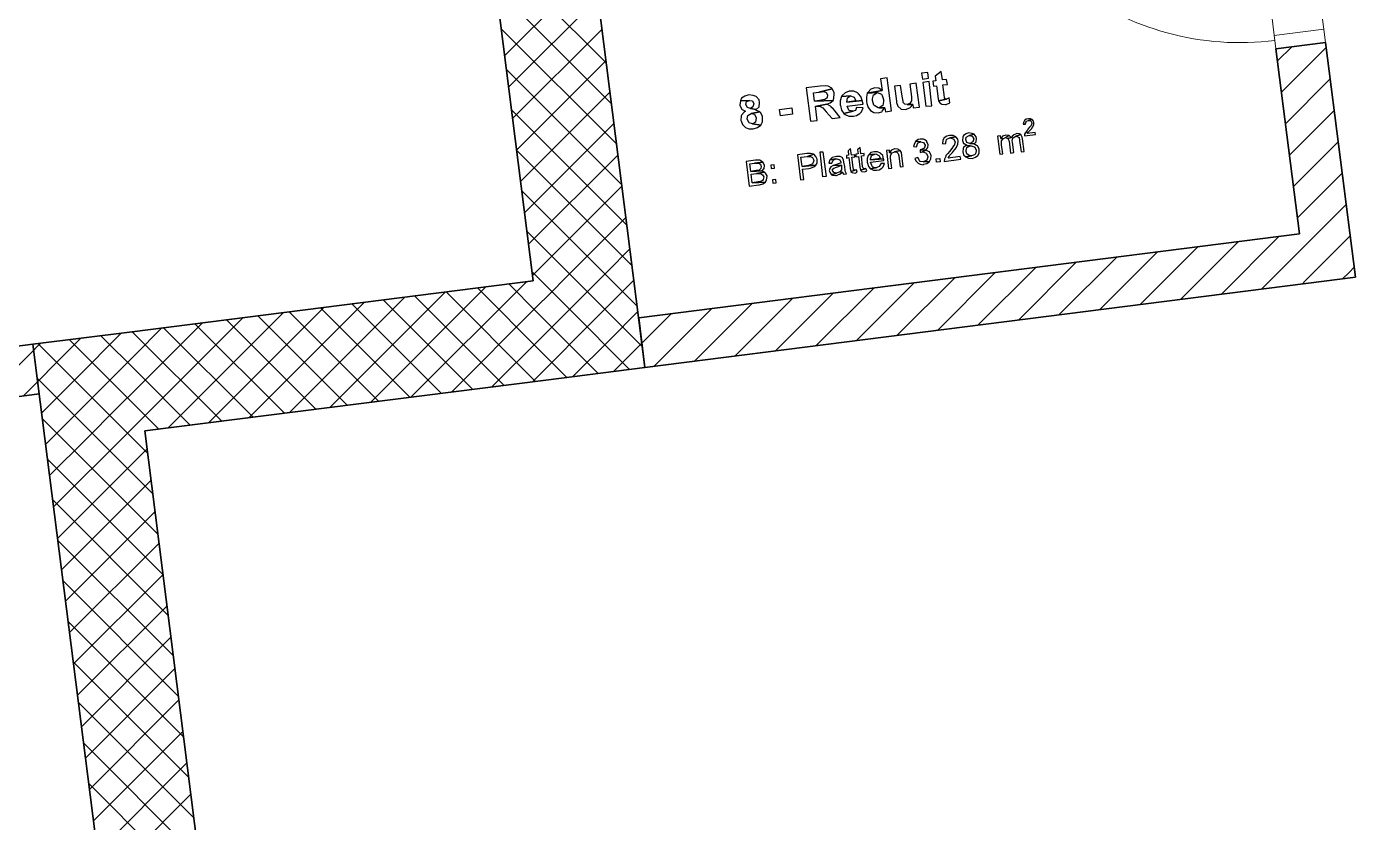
# Model space of a CAD drawing. Header units: metres. Extents: x 2713679.5 to 2713747.3, y 1226017.1 to 1226104.2.
# Drawn here: x 2713735.583 to 2713739.569, y 1226036.634 to 1226039.021 of the extents above; entities that cross this region are included whole.
import ezdxf

# ---------------------------------------------------------------- set-up
doc = ezdxf.new("R2010")
doc.units = ezdxf.units.M
doc.header["$MEASUREMENT"] = 0
doc.linetypes.add('Strichpunkt 3_1_1mm Achsen', pattern=[0.25, 0.15, -0.05, 0, -0.05])
doc.layers.add('texte', color=7, linetype='Continuous', true_color=0x000000)
doc.layers.add('waende_stuetzen', color=250, linetype='Continuous')

msp = doc.modelspace()

# ---------------------------------------------------------------- linework, layer by layer
at = {"layer": 'texte'}
for points in [[(2713738.1645, 1226038.8668), (2713738.1445, 1226038.8643), (2713738.1495, 1226038.8293), (2713738.1044, 1226038.8205), (2713738.1345, 1226038.823), (2713738.1345, 1226038.823), (2713738.147, 1226038.818), (2713738.1495, 1226038.8143), (2713738.1533, 1226038.8017), (2713738.1533, 1226038.7955), (2713738.1508, 1226038.7842), (2713738.1508, 1226038.7842), (2713738.1407, 1226038.7767), (2713738.157, 1226038.7767), (2713738.1595, 1226038.7654), (2713738.177, 1226038.7679)], [(2713738.286, 1226038.8831), (2713738.2672, 1226038.8806), (2713738.2697, 1226038.8631), (2713738.2885, 1226038.8656)], [(2713738.2897, 1226038.8556), (2713738.2709, 1226038.8531), (2713738.2797, 1226038.7817), (2713738.2985, 1226038.783)], [(2713738.326, 1226038.8856), (2713738.3085, 1226038.8719), (2713738.3097, 1226038.8581), (2713738.301, 1226038.8568), (2713738.3035, 1226038.8418), (2713738.3122, 1226038.8431), (2713738.316, 1226038.8118), (2713738.316, 1226038.8105), (2713738.3185, 1226038.798), (2713738.3423, 1226038.803), (2713738.3385, 1226038.8043), (2713738.336, 1226038.8068), (2713738.3348, 1226038.8168), (2713738.331, 1226038.8456), (2713738.3448, 1226038.8468), (2713738.3423, 1226038.8618), (2713738.3298, 1226038.8606)], [(2713737.7489, 1226038.8155), (2713737.7376, 1226038.8118), (2713737.7276, 1226038.8055), (2713737.7239, 1226038.798), (2713737.7514, 1226038.7992), (2713737.7602, 1226038.798), (2713737.7639, 1226038.7892), (2713737.7614, 1226038.7805), (2713737.7539, 1226038.7755), (2713737.7714, 1226038.7717), (2713737.7802, 1226038.7805), (2713737.7802, 1226038.7805), (2713737.7814, 1226038.793), (2713737.7802, 1226038.8005), (2713737.7714, 1226038.8105), (2713737.7627, 1226038.8143)], [(2713737.963, 1226038.8418), (2713737.9217, 1226038.8368), (2713737.9342, 1226038.7367), (2713737.9542, 1226038.7392), (2713737.9492, 1226038.7817), (2713737.953, 1226038.7817), (2713737.983, 1226038.788), (2713737.993, 1226038.7917), (2713738.0018, 1226038.7992), (2713737.9467, 1226038.7967), (2713737.9429, 1226038.8218), (2713737.9592, 1226038.8243), (2713737.9993, 1226038.8343), (2713737.998, 1226038.8356), (2713737.9868, 1226038.8418), (2713737.978, 1226038.8431)], [(2713737.9993, 1226038.8343), (2713737.9592, 1226038.8243), (2713737.9617, 1226038.8243), (2713737.9742, 1226038.8255), (2713737.9817, 1226038.823), (2713737.9855, 1226038.8155), (2713737.9843, 1226038.8068), (2713737.9792, 1226038.803), (2713737.9767, 1226038.8017), (2713737.9617, 1226038.7992), (2713737.9467, 1226038.7967), (2713738.0018, 1226038.7992), (2713738.0043, 1226038.8055), (2713738.0055, 1226038.8193), (2713738.0055, 1226038.823)], [(2713738.0519, 1226038.8268), (2713738.0506, 1226038.8268), (2713738.0381, 1226038.8218), (2713738.0293, 1226038.8143), (2713738.0268, 1226038.8105), (2713738.0544, 1226038.813), (2713738.0656, 1226038.8093), (2713738.0656, 1226038.8093), (2713738.0706, 1226038.798), (2713738.0431, 1226038.7942), (2713738.0894, 1226038.7992), (2713738.0857, 1226038.8105), (2713738.0781, 1226038.8193), (2713738.0756, 1226038.8218), (2713738.0644, 1226038.8268)], [(2713738.1044, 1226038.8205), (2713738.1019, 1226038.8093), (2713738.1019, 1226038.7955), (2713738.1032, 1226038.7905), (2713738.1069, 1226038.778), (2713738.1144, 1226038.7692), (2713738.1245, 1226038.7629), (2713738.137, 1226038.7617), (2713738.1482, 1226038.7654), (2713738.1495, 1226038.7667), (2713738.157, 1226038.7767), (2713738.1407, 1226038.7767), (2713738.137, 1226038.7767), (2713738.127, 1226038.783), (2713738.1245, 1226038.7855), (2713738.1207, 1226038.7992), (2713738.1207, 1226038.8043), (2713738.1232, 1226038.8155), (2713738.1245, 1226038.8155), (2713738.1345, 1226038.823)], [(2713738.127, 1226038.8368), (2713738.1157, 1226038.833), (2713738.1069, 1226038.8243), (2713738.1044, 1226038.8205), (2713738.1495, 1226038.8293), (2713738.1395, 1226038.8356)], [(2713738.2046, 1226038.8443), (2713738.1858, 1226038.8418), (2713738.1921, 1226038.7967), (2713738.1921, 1226038.793), (2713738.1958, 1226038.7817), (2713738.2058, 1226038.773), (2713738.2058, 1226038.773), (2713738.2196, 1226038.7717), (2713738.2196, 1226038.7717), (2713738.2321, 1226038.7767), (2713738.2334, 1226038.778), (2713738.2409, 1226038.7867), (2713738.2246, 1226038.7867), (2713738.2171, 1226038.788), (2713738.2121, 1226038.793), (2713738.2121, 1226038.7967), (2713738.2096, 1226038.8118)], [(2713738.2509, 1226038.8506), (2713738.2321, 1226038.8481), (2713738.2359, 1226038.818), (2713738.2371, 1226038.8093), (2713738.2371, 1226038.798), (2713738.2321, 1226038.7905), (2713738.2246, 1226038.7867), (2713738.2409, 1226038.7867), (2713738.2421, 1226038.7767), (2713738.2609, 1226038.7792)], [(2713737.7239, 1226038.798), (2713737.7226, 1226038.7855), (2713737.7276, 1226038.7742), (2713737.7276, 1226038.773), (2713737.7389, 1226038.7667), (2713737.7351, 1226038.7642), (2713737.7276, 1226038.7554), (2713737.7264, 1226038.7529), (2713737.7251, 1226038.7392), (2713737.7264, 1226038.7379), (2713737.7301, 1226038.7266), (2713737.7389, 1226038.7179), (2713737.7489, 1226038.7141), (2713737.7627, 1226038.7141), (2713737.7627, 1226038.7141), (2713737.7752, 1226038.7179), (2713737.7852, 1226038.7254), (2713737.7602, 1226038.7291), (2713737.7501, 1226038.7316), (2713737.7489, 1226038.7329), (2713737.7439, 1226038.7442), (2713737.7464, 1226038.7542), (2713737.7564, 1226038.7604), (2713737.7827, 1226038.7654), (2713737.7702, 1226038.7705), (2713737.7714, 1226038.7717), (2713737.7539, 1226038.7755), (2713737.7451, 1226038.778), (2713737.7401, 1226038.7867), (2713737.7426, 1226038.7955), (2713737.7514, 1226038.7992)], [(2713737.844, 1226038.7529), (2713737.8415, 1226038.7717), (2713737.8778, 1226038.7767), (2713737.8803, 1226038.7579), (2713737.844, 1226038.7529)], [(2713737.983, 1226038.788), (2713737.953, 1226038.7817), (2713737.963, 1226038.7817), (2713737.9692, 1226038.778), (2713737.9717, 1226038.7767), (2713737.9817, 1226038.7654), (2713737.9993, 1226038.7454), (2713738.0231, 1226038.7479), (2713738.008, 1226038.7667), (2713738.003, 1226038.773), (2713737.9955, 1226038.7805), (2713737.9943, 1226038.7817)], [(2713738.0268, 1226038.8105), (2713738.0231, 1226038.798), (2713738.0231, 1226038.7842), (2713738.0243, 1226038.7842), (2713738.0268, 1226038.7705), (2713738.0343, 1226038.7604), (2713738.0619, 1226038.7667), (2713738.0506, 1226038.7692), (2713738.0493, 1226038.7705), (2713738.0443, 1226038.7817), (2713738.0919, 1226038.788), (2713738.0894, 1226038.7992), (2713738.0431, 1226038.7942), (2713738.0431, 1226038.7942), (2713738.0456, 1226038.8068), (2713738.0544, 1226038.813)], [(2713738.0719, 1226038.778), (2713738.0694, 1226038.7692), (2713738.0619, 1226038.7667), (2713738.0343, 1226038.7604), (2713738.0381, 1226038.7567), (2713738.0493, 1226038.7517), (2713738.0631, 1226038.7517), (2713738.0719, 1226038.7542), (2713738.0819, 1226038.7604), (2713738.0869, 1226038.7654), (2713738.0919, 1226038.7767)], [(2713738.3498, 1226038.8068), (2713738.3423, 1226038.803), (2713738.3185, 1226038.798), (2713738.3223, 1226038.7917), (2713738.3285, 1226038.788), (2713738.3385, 1226038.7867), (2713738.341, 1226038.7867), (2713738.3523, 1226038.7917)], [(2713737.7827, 1226038.7654), (2713737.7564, 1226038.7604), (2713737.7664, 1226038.7579), (2713737.7714, 1226038.7467), (2713737.7714, 1226038.7467), (2713737.7689, 1226038.7341), (2713737.7602, 1226038.7291), (2713737.7852, 1226038.7254), (2713737.7902, 1226038.7354), (2713737.7902, 1226038.7492), (2713737.7902, 1226038.7517), (2713737.7839, 1226038.7629)], [(2713738.5877, 1226038.7442), (2713738.5814, 1226038.7429), (2713738.5764, 1226038.7392), (2713738.5739, 1226038.7354), (2713738.5726, 1226038.7279), (2713738.5789, 1226038.7279), (2713738.5789, 1226038.7304), (2713738.5814, 1226038.7354), (2713738.5814, 1226038.7367), (2713738.5877, 1226038.7392), (2713738.5989, 1226038.7417), (2713738.5939, 1226038.7442)], [(2713738.5989, 1226038.7417), (2713738.5877, 1226038.7392), (2713738.5889, 1226038.7392), (2713738.5952, 1226038.7379), (2713738.5952, 1226038.7379), (2713738.5977, 1226038.7316), (2713738.5977, 1226038.7304), (2713738.5964, 1226038.7241), (2713738.5952, 1226038.7229), (2713738.5914, 1226038.7191), (2713738.5864, 1226038.7129), (2713738.5839, 1226038.7091), (2713738.5802, 1226038.7041), (2713738.5789, 1226038.7029), (2713738.5764, 1226038.6978), (2713738.5764, 1226038.6928), (2713738.6089, 1226038.6966), (2713738.6077, 1226038.7029), (2713738.5839, 1226038.7003), (2713738.5864, 1226038.7029), (2713738.5877, 1226038.7054), (2713738.5927, 1226038.7104), (2713738.5977, 1226038.7154), (2713738.6002, 1226038.7204), (2713738.6014, 1226038.7204), (2713738.6039, 1226038.7266), (2713738.6039, 1226038.7329), (2713738.6027, 1226038.7367)], [(2713738.4086, 1226038.7016), (2713738.4011, 1226038.6991), (2713738.3936, 1226038.6941), (2713738.3911, 1226038.6891), (2713738.3899, 1226038.6791), (2713738.3899, 1226038.6791), (2713738.3936, 1226038.6703), (2713738.3949, 1226038.6703), (2713738.4036, 1226038.6653), (2713738.3999, 1226038.664), (2713738.4136, 1226038.6628), (2713738.4162, 1226038.6628), (2713738.4249, 1226038.6603), (2713738.4274, 1226038.659), (2713738.4312, 1226038.6503), (2713738.4312, 1226038.6478), (2713738.4287, 1226038.639), (2713738.4262, 1226038.6365), (2713738.4174, 1226038.6327), (2713738.3999, 1226038.6302), (2713738.3999, 1226038.6302), (2713738.4086, 1226038.6265), (2713738.4187, 1226038.6252), (2713738.4187, 1226038.6252), (2713738.4287, 1226038.629), (2713738.4362, 1226038.634), (2713738.4399, 1226038.6415), (2713738.4399, 1226038.6515), (2713738.4399, 1226038.654), (2713738.4349, 1226038.6628), (2713738.4324, 1226038.664), (2713738.4237, 1226038.669), (2713738.4249, 1226038.669), (2713738.4124, 1226038.6703), (2713738.4124, 1226038.6703), (2713738.4036, 1226038.6728), (2713738.3999, 1226038.6816), (2713738.4011, 1226038.6891), (2713738.4099, 1226038.6941), (2713738.4249, 1226038.6978), (2713738.4187, 1226038.7003)], [(2713738.4249, 1226038.6978), (2713738.4099, 1226038.6941), (2713738.4187, 1226038.6916), (2713738.4237, 1226038.6841), (2713738.4212, 1226038.6753), (2713738.4124, 1226038.6703), (2713738.4249, 1226038.669), (2713738.4312, 1226038.6753), (2713738.4324, 1226038.6853), (2713738.4312, 1226038.6903)], [(2713738.5201, 1226038.6953), (2713738.5201, 1226038.6953), (2713738.51, 1226038.6916), (2713738.505, 1226038.6853), (2713738.5125, 1226038.6841), (2713738.5188, 1226038.6878), (2713738.5301, 1226038.6941), (2713738.5301, 1226038.6941)], [(2713738.5514, 1226038.7003), (2713738.5514, 1226038.6991), (2713738.5426, 1226038.6953), (2713738.5363, 1226038.6878), (2713738.5263, 1226038.6853), (2713738.5301, 1226038.6766), (2713738.5338, 1226038.6415), (2713738.5438, 1226038.6428), (2713738.5401, 1226038.6741), (2713738.5388, 1226038.6778), (2713738.5413, 1226038.6866), (2713738.5426, 1226038.6866), (2713738.5501, 1226038.6916), (2713738.5651, 1226038.6966), (2713738.5614, 1226038.6991)], [(2713738.5651, 1226038.6966), (2713738.5501, 1226038.6916), (2713738.5564, 1226038.6903), (2713738.5601, 1226038.6878), (2713738.5614, 1226038.6791), (2713738.5664, 1226038.6453), (2713738.5751, 1226038.6465), (2713738.5701, 1226038.6841), (2713738.5689, 1226038.6891)], [(2713738.0544, 1226038.6553), (2713738.0468, 1226038.6478), (2713738.0481, 1226038.6352), (2713738.0418, 1226038.634), (2713738.0418, 1226038.6265), (2713738.0493, 1226038.6277), (2713738.0531, 1226038.5964), (2713738.0531, 1226038.5952), (2713738.0556, 1226038.5864), (2713738.0681, 1226038.5902), (2713738.0656, 1226038.5902), (2713738.0631, 1226038.5927), (2713738.0619, 1226038.5977), (2713738.0581, 1226038.629), (2713738.0669, 1226038.6302), (2713738.0669, 1226038.6365), (2713738.0569, 1226038.6352)], [(2713738.0831, 1226038.6578), (2713738.0756, 1226038.6515), (2713738.0769, 1226038.639), (2713738.0706, 1226038.6378), (2713738.0706, 1226038.6302), (2713738.0781, 1226038.6315), (2713738.0819, 1226038.6002), (2713738.0819, 1226038.5989), (2713738.0844, 1226038.5902), (2713738.0969, 1226038.5939), (2713738.0944, 1226038.5939), (2713738.0919, 1226038.5964), (2713738.0907, 1226038.6014), (2713738.0869, 1226038.6327), (2713738.0957, 1226038.634), (2713738.0957, 1226038.6403), (2713738.0857, 1226038.639)], [(2713738.2497, 1226038.6766), (2713738.2459, 1226038.6703), (2713738.2434, 1226038.6615), (2713738.2534, 1226038.6603), (2713738.2534, 1226038.6628), (2713738.2559, 1226038.6716), (2713738.2559, 1226038.6716), (2713738.2647, 1226038.6753)], [(2713738.2634, 1226038.6828), (2713738.2572, 1226038.6816), (2713738.2497, 1226038.6766), (2713738.2647, 1226038.6753), (2713738.2734, 1226038.6728), (2713738.2784, 1226038.6653), (2713738.2784, 1226038.664), (2713738.2747, 1226038.6553), (2713738.2734, 1226038.6553), (2713738.2647, 1226038.6515), (2713738.2797, 1226038.6503), (2713738.286, 1226038.6578), (2713738.2872, 1226038.6665), (2713738.2872, 1226038.6665), (2713738.2835, 1226038.6753), (2713738.2835, 1226038.6766), (2713738.2747, 1226038.6816), (2713738.2734, 1226038.6828)], [(2713738.3511, 1226038.6941), (2713738.3435, 1226038.6916), (2713738.3348, 1226038.6866), (2713738.331, 1226038.6803), (2713738.3298, 1226038.669), (2713738.3398, 1226038.6703), (2713738.3398, 1226038.6728), (2713738.3423, 1226038.6816), (2713738.3435, 1226038.6828), (2713738.3523, 1226038.6866), (2713738.3698, 1226038.6903), (2713738.3623, 1226038.6941)], [(2713738.3698, 1226038.6903), (2713738.3523, 1226038.6866), (2713738.3536, 1226038.6866), (2713738.3623, 1226038.6841), (2713738.3636, 1226038.6841), (2713738.3686, 1226038.6753), (2713738.3686, 1226038.6741), (2713738.3648, 1226038.664), (2713738.3636, 1226038.6628), (2713738.3586, 1226038.6553), (2713738.3511, 1226038.6465), (2713738.346, 1226038.6403), (2713738.3398, 1226038.634), (2713738.3398, 1226038.6315), (2713738.336, 1226038.6227), (2713738.3348, 1226038.6165), (2713738.3849, 1226038.6227), (2713738.3836, 1226038.6315), (2713738.3473, 1226038.6265), (2713738.3498, 1226038.6315), (2713738.3511, 1226038.634), (2713738.3598, 1226038.6428), (2713738.3661, 1226038.6515), (2713738.3723, 1226038.6578), (2713738.3723, 1226038.659), (2713738.3761, 1226038.6678), (2713738.3773, 1226038.6766), (2713738.3761, 1226038.6828)], [(2713738.3999, 1226038.664), (2713738.3936, 1226038.6578), (2713738.3924, 1226038.6553), (2713738.3911, 1226038.6453), (2713738.3936, 1226038.6365), (2713738.3999, 1226038.6302), (2713738.4174, 1226038.6327), (2713738.4099, 1226038.634), (2713738.4036, 1226038.639), (2713738.4011, 1226038.6465), (2713738.4011, 1226038.649), (2713738.4036, 1226038.6578), (2713738.4049, 1226038.659), (2713738.4136, 1226038.6628)], [(2713738.5038, 1226038.6928), (2713738.495, 1226038.6916), (2713738.5025, 1226038.6378), (2713738.5113, 1226038.639), (2713738.5075, 1226038.6665), (2713738.5075, 1226038.669), (2713738.5075, 1226038.6778), (2713738.5125, 1226038.6841), (2713738.505, 1226038.6853)], [(2713738.5301, 1226038.6941), (2713738.5188, 1226038.6878), (2713738.5263, 1226038.6853), (2713738.5363, 1226038.6878)], [(2713737.7689, 1226038.6202), (2713737.7414, 1226038.6165), (2713737.7501, 1226038.5426), (2713737.7789, 1226038.5464), (2713737.7814, 1226038.5464), (2713737.7915, 1226038.5489), (2713737.799, 1226038.5539), (2713737.7589, 1226038.5526), (2713737.7564, 1226038.5777), (2713737.7727, 1226038.5802), (2713737.7965, 1226038.5839), (2713737.7877, 1226038.5877), (2713737.789, 1226038.5877), (2713737.7552, 1226038.5864), (2713737.7527, 1226038.609), (2713737.7664, 1226038.6115), (2713737.7915, 1226038.614), (2713737.7827, 1226038.6202), (2713737.7802, 1226038.6202)], [(2713737.9229, 1226038.6403), (2713737.8954, 1226038.6365), (2713737.9041, 1226038.5614), (2713737.9141, 1226038.5626), (2713737.9104, 1226038.5927), (2713737.9292, 1226038.5952), (2713737.9342, 1226038.5964), (2713737.9442, 1226038.6002), (2713737.9504, 1226038.6052), (2713737.9091, 1226038.6014), (2713737.9054, 1226038.629), (2713737.9254, 1226038.6315), (2713737.9442, 1226038.6378), (2713737.9442, 1226038.6378), (2713737.9342, 1226038.6403), (2713737.9329, 1226038.6403)], [(2713737.9442, 1226038.6378), (2713737.9254, 1226038.6315), (2713737.9342, 1226038.6315), (2713737.9404, 1226038.6277), (2713737.9442, 1226038.6202), (2713737.9442, 1226038.619), (2713737.9417, 1226038.6102), (2713737.9392, 1226038.6077), (2713737.9279, 1226038.604), (2713737.9091, 1226038.6014), (2713737.9504, 1226038.6052), (2713737.9542, 1226038.6115), (2713737.9542, 1226038.6215), (2713737.9542, 1226038.6227), (2713737.9504, 1226038.6315)], [(2713737.9717, 1226038.5701), (2713737.963, 1226038.6453), (2713737.9717, 1226038.6453), (2713737.9817, 1226038.5714), (2713737.9717, 1226038.5701)], [(2713737.9918, 1226038.6215), (2713737.9893, 1226038.6115), (2713737.998, 1226038.6115), (2713738.0018, 1226038.6202), (2713738.0018, 1226038.6202), (2713738.0105, 1226038.624)], [(2713738.0118, 1226038.6315), (2713738.008, 1226038.6302), (2713737.9993, 1226038.6277), (2713737.9993, 1226038.6277), (2713737.9918, 1226038.6215), (2713737.9918, 1226038.6215), (2713738.0105, 1226038.624), (2713738.013, 1226038.624), (2713738.0218, 1226038.6215), (2713738.0256, 1226038.614), (2713738.0256, 1226038.6115), (2713738.0206, 1226038.6102), (2713738.0093, 1226038.6065), (2713738.0018, 1226038.604), (2713738.0268, 1226038.6052), (2713738.0268, 1226038.6014), (2713738.0268, 1226038.5914), (2713738.0218, 1226038.5852), (2713738.0293, 1226038.5839), (2713738.0331, 1226038.5777), (2713738.0418, 1226038.5789), (2713738.0393, 1226038.5852), (2713738.0381, 1226038.5889), (2713738.0368, 1226038.6014), (2713738.0343, 1226038.614), (2713738.0331, 1226038.6215), (2713738.0293, 1226038.6277), (2713738.0231, 1226038.6315), (2713738.0218, 1226038.6315)], [(2713738.1094, 1226038.6365), (2713738.1069, 1226038.634), (2713738.1044, 1226038.6252), (2713738.1044, 1226038.614), (2713738.1057, 1226038.6115), (2713738.1082, 1226038.6014), (2713738.1144, 1226038.5939), (2713738.1332, 1226038.5977), (2713738.1295, 1226038.5964), (2713738.1207, 1226038.6002), (2713738.1182, 1226038.604), (2713738.1144, 1226038.614), (2713738.1545, 1226038.619), (2713738.1545, 1226038.6215), (2713738.1533, 1226038.624), (2713738.1144, 1226038.6215), (2713738.1144, 1226038.624), (2713738.117, 1226038.6327), (2713738.1182, 1226038.634), (2713738.127, 1226038.6378)], [(2713738.1257, 1226038.6453), (2713738.1257, 1226038.6453), (2713738.1157, 1226038.6428), (2713738.1094, 1226038.6365), (2713738.127, 1226038.6378), (2713738.1307, 1226038.639), (2713738.1395, 1226038.634), (2713738.1395, 1226038.634), (2713738.1445, 1226038.6252), (2713738.1144, 1226038.6215), (2713738.1533, 1226038.624), (2713738.1508, 1226038.634), (2713738.1445, 1226038.6403), (2713738.1445, 1226038.6415), (2713738.1357, 1226038.6453)], [(2713738.1708, 1226038.6503), (2713738.162, 1226038.649), (2713738.1683, 1226038.5952), (2713738.1783, 1226038.5964), (2713738.1745, 1226038.6265), (2713738.1745, 1226038.6327), (2713738.177, 1226038.6403), (2713738.177, 1226038.6415), (2713738.1708, 1226038.6428)], [(2713738.1871, 1226038.654), (2713738.1858, 1226038.654), (2713738.177, 1226038.6503), (2713738.1708, 1226038.6428), (2713738.177, 1226038.6415), (2713738.1858, 1226038.6453), (2713738.2033, 1226038.649), (2713738.1958, 1226038.6528)], [(2713738.2033, 1226038.649), (2713738.1858, 1226038.6453), (2713738.1933, 1226038.644), (2713738.1971, 1226038.6403), (2713738.1996, 1226038.6327), (2713738.2033, 1226038.6002), (2713738.2121, 1226038.6014), (2713738.2083, 1226038.634), (2713738.2071, 1226038.6428)], [(2713738.2559, 1226038.6277), (2713738.2471, 1226038.6252), (2713738.2497, 1226038.6177), (2713738.2572, 1226038.6115), (2713738.2634, 1226038.6077), (2713738.2734, 1226038.6065), (2713738.2734, 1226038.6077), (2713738.2835, 1226038.6102), (2713738.291, 1226038.6165), (2713738.2722, 1226038.6152), (2713738.2722, 1226038.6152), (2713738.2634, 1226038.6165), (2713738.2609, 1226038.619)], [(2713738.2634, 1226038.6515), (2713738.2634, 1226038.6428), (2713738.2697, 1226038.6453), (2713738.2797, 1226038.6503), (2713738.2797, 1226038.6503), (2713738.2647, 1226038.6515)], [(2713738.2797, 1226038.6503), (2713738.2697, 1226038.6453), (2713738.2722, 1226038.6453), (2713738.2809, 1226038.6415), (2713738.2822, 1226038.6403), (2713738.286, 1226038.6315), (2713738.286, 1226038.629), (2713738.2835, 1226038.6202), (2713738.2809, 1226038.619), (2713738.2722, 1226038.6152), (2713738.291, 1226038.6165), (2713738.2947, 1226038.624), (2713738.296, 1226038.634), (2713738.2947, 1226038.6365), (2713738.291, 1226038.6453), (2713738.2885, 1226038.6465)], [(2713738.3122, 1226038.614), (2713738.311, 1226038.624), (2713738.3223, 1226038.6252), (2713738.3235, 1226038.6152), (2713738.3122, 1226038.614)], [(2713737.7915, 1226038.614), (2713737.7664, 1226038.6115), (2713737.7689, 1226038.6115), (2713737.7789, 1226038.6115), (2713737.7839, 1226038.6077), (2713737.7865, 1226038.6014), (2713737.7852, 1226038.5952), (2713737.7802, 1226038.5902), (2713737.7714, 1226038.5889), (2713737.7552, 1226038.5864), (2713737.789, 1226038.5877), (2713737.7952, 1226038.5952), (2713737.7965, 1226038.604), (2713737.7965, 1226038.6052), (2713737.7915, 1226038.614)], [(2713737.7965, 1226038.5839), (2713737.7727, 1226038.5802), (2713737.7752, 1226038.5802), (2713737.7839, 1226038.5802), (2713737.7902, 1226038.5764), (2713737.794, 1226038.5701), (2713737.7927, 1226038.5626), (2713737.7902, 1226038.5589), (2713737.7839, 1226038.5564), (2713737.7777, 1226038.5551), (2713737.7589, 1226038.5526), (2713737.799, 1226038.5539), (2713737.8027, 1226038.5614), (2713737.8027, 1226038.5614), (2713737.804, 1226038.5714), (2713737.804, 1226038.5727), (2713737.799, 1226038.5814)], [(2713737.8253, 1226038.6065), (2713737.8152, 1226038.6052), (2713737.8165, 1226038.5952), (2713737.8265, 1226038.5964)], [(2713738.0018, 1226038.604), (2713737.9955, 1226038.6002), (2713737.9918, 1226038.5952), (2713737.9905, 1226038.5877), (2713737.9918, 1226038.5839), (2713737.9968, 1226038.5764), (2713738.0118, 1226038.5814), (2713738.0043, 1226038.5827), (2713738.0005, 1226038.5889), (2713738.0005, 1226038.5927), (2713738.0043, 1226038.5964), (2713738.0118, 1226038.5989), (2713738.0181, 1226038.6014), (2713738.0268, 1226038.6052)], [(2713738.0218, 1226038.5852), (2713738.0118, 1226038.5814), (2713737.9968, 1226038.5764), (2713738.0005, 1226038.5752), (2713738.0105, 1226038.5739), (2713738.0118, 1226038.5739), (2713738.0206, 1226038.5777), (2713738.0218, 1226038.5777), (2713738.0293, 1226038.5839)], [(2713738.0719, 1226038.5914), (2713738.0681, 1226038.5902), (2713738.0556, 1226038.5864), (2713738.0594, 1226038.5827), (2713738.0681, 1226038.5814), (2713738.0744, 1226038.5839)], [(2713738.1007, 1226038.5952), (2713738.0969, 1226038.5939), (2713738.0844, 1226038.5902), (2713738.0882, 1226038.5864), (2713738.0969, 1226038.5852), (2713738.1032, 1226038.5877)], [(2713738.1457, 1226038.6102), (2713738.1457, 1226038.609), (2713738.1407, 1226038.6014), (2713738.1332, 1226038.5977), (2713738.1144, 1226038.5939), (2713738.1157, 1226038.5939), (2713738.1232, 1226038.5902), (2713738.1332, 1226038.5902), (2713738.1407, 1226038.5914), (2713738.1482, 1226038.5964), (2713738.152, 1226038.6002), (2713738.1558, 1226038.6102)], [(2713737.8303, 1226038.5626), (2713737.8203, 1226038.5614), (2713737.8215, 1226038.5514), (2713737.8315, 1226038.5526)]]:
    msp.add_lwpolyline(points, close=True, dxfattribs=at)
at = {"layer": 'waende_stuetzen', "color": 7, "linetype": 'Continuous', "lineweight": 35}
for p, q in [((2713737.4379, 1226037.9984), (2713737.0426, 1226041.1135)), ((2713736.745, 1226041.0757), (2713737.1025, 1226038.2583)), ((2713739.3304, 1226038.9543), (2713739.4792, 1226038.9732)), ((2713739.3304, 1226038.9543), (2713739.4009, 1226038.3988)), ((2713739.5686, 1226038.2688), (2713739.4792, 1226038.9732)), ((2713739.4009, 1226038.3988), (2713737.419, 1226038.1472)), ((2713737.1025, 1226038.2583), (2713735.9, 1226038.1057)), ((2713739.5686, 1226038.2688), (2713739.4198, 1226038.25)), ((2713737.4379, 1226037.9984), (2713739.4198, 1226038.25)), ((2713737.4379, 1226037.9984), (2713737.419, 1226038.1472)), ((2713735.6024, 1226038.0679), (2713735.9, 1226038.1057)), ((2713735.6024, 1226038.0679), (2713733.4992, 1226037.801)), ((2713735.6024, 1226038.0679), (2713736.2614, 1226032.8746)), ((2713735.6024, 1226038.0679), (2713735.6212, 1226037.9191)), ((2713737.4379, 1226037.9984), (2713737.1403, 1226037.9607)), ((2713735.9377, 1226037.8081), (2713737.1403, 1226037.9607)), ((2713733.5181, 1226037.6522), (2713735.6212, 1226037.9191)), ((2713736.559, 1226032.9123), (2713735.9377, 1226037.8081))]:
    msp.add_line(p, q, dxfattribs=at)
at = {"layer": 'waende_stuetzen', "color": 7, "linetype": 'Strichpunkt 3_1_1mm Achsen', "lineweight": 13}
for p, q in [((2713739.3304, 1226038.9543), (2713739.2196, 1226039.8273)), ((2713739.4792, 1226038.9732), (2713739.3684, 1226039.8462))]:
    msp.add_line(p, q, dxfattribs=at)
at = {"layer": 'waende_stuetzen', "color": 18, "linetype": 'Continuous', "lineweight": 0, "true_color": 0x000000}
for p, q in [((2713737.3221, 1226038.9108), (2713736.9758, 1226039.2572)), ((2713737.0169, 1226038.9329), (2713737.2853, 1226039.2013)), ((2713737.3376, 1226038.7894), (2713736.9912, 1226039.1357)), ((2713737.0289, 1226038.8388), (2713737.2972, 1226039.1071)), ((2713737.353, 1226038.6679), (2713737.0066, 1226039.0142)), ((2713737.0408, 1226038.7447), (2713737.3092, 1226039.013)), ((2713739.3351, 1226038.9176), (2713739.3778, 1226038.9603)), ((2713739.347, 1226038.8235), (2713739.4812, 1226038.9577)), ((2713737.0528, 1226038.6505), (2713737.3211, 1226038.9189)), ((2713737.3684, 1226038.5464), (2713737.022, 1226038.8927)), ((2713739.359, 1226038.7294), (2713739.4931, 1226038.8635)), ((2713737.0647, 1226038.5564), (2713737.3331, 1226038.8248)), ((2713737.3838, 1226038.4249), (2713737.0374, 1226038.7713)), ((2713739.3709, 1226038.6352), (2713739.5051, 1226038.7694)), ((2713737.0767, 1226038.4623), (2713737.345, 1226038.7307)), ((2713739.3829, 1226038.5411), (2713739.517, 1226038.6753)), ((2713737.3992, 1226038.3034), (2713737.0529, 1226038.6498)), ((2713737.0886, 1226038.3682), (2713737.357, 1226038.6365)), ((2713739.3948, 1226038.447), (2713739.529, 1226038.5812)), ((2713737.1005, 1226038.2741), (2713737.3689, 1226038.5424)), ((2713737.3117, 1226038.2848), (2713737.0683, 1226038.5283)), ((2713739.4601, 1226038.4063), (2713739.5409, 1226038.4871)), ((2713737.2037, 1226038.2711), (2713737.3808, 1226038.4483)), ((2713737.2176, 1226038.2729), (2713737.0837, 1226038.4068)), ((2713739.1655, 1226038.2177), (2713739.3387, 1226038.3909)), ((2713739.4067, 1226038.3529), (2713739.4301, 1226038.3762)), ((2713739.4301, 1226038.3762), (2713739.4601, 1226038.4063)), ((2713739.4898, 1226038.3299), (2713739.5529, 1226038.3929)), ((2713737.3251, 1226038.2865), (2713737.3928, 1226038.3542)), ((2713738.801, 1226038.1714), (2713738.9742, 1226038.3446)), ((2713738.9225, 1226038.1868), (2713739.0957, 1226038.36)), ((2713739.044, 1226038.2023), (2713739.2172, 1226038.3754)), ((2713739.287, 1226038.2331), (2713739.4067, 1226038.3529)), ((2713738.4366, 1226038.1252), (2713738.6098, 1226038.2984)), ((2713738.5581, 1226038.1406), (2713738.7312, 1226038.3138)), ((2713738.6795, 1226038.156), (2713738.8527, 1226038.3292)), ((2713739.4187, 1226038.2588), (2713739.4898, 1226038.3299)), ((2713739.5496, 1226038.2836), (2713739.5648, 1226038.2988)), ((2713737.1235, 1226038.2609), (2713737.0991, 1226038.2853)), ((2713737.2074, 1226038.1771), (2713737.1235, 1226038.2609)), ((2713737.1523, 1226038.2197), (2713737.2037, 1226038.2711)), ((2713737.2121, 1226038.1734), (2713737.3251, 1226038.2865)), ((2713737.4301, 1226038.0605), (2713737.2176, 1226038.2729)), ((2713737.2718, 1226038.1271), (2713737.4047, 1226038.2601)), ((2713737.4146, 1226038.1819), (2713737.3117, 1226038.2848)), ((2713738.1936, 1226038.0943), (2713738.3668, 1226038.2675)), ((2713738.3151, 1226038.1098), (2713738.4883, 1226038.2829)), ((2713739.4084, 1226038.2485), (2713739.4187, 1226038.2588)), ((2713739.5299, 1226038.2639), (2713739.5496, 1226038.2836)), ((2713736.4929, 1226037.8785), (2713736.8392, 1226038.2249)), ((2713736.6143, 1226037.8939), (2713736.9607, 1226038.2403)), ((2713736.7358, 1226037.9093), (2713737.0822, 1226038.2557)), ((2713737.1095, 1226037.9568), (2713736.8411, 1226038.2251)), ((2713737.1299, 1226038.0424), (2713736.9353, 1226038.2371)), ((2713737.1145, 1226038.1638), (2713737.0294, 1226038.249)), ((2713737.1125, 1226038.1799), (2713737.1523, 1226038.2197)), ((2713737.8292, 1226038.0481), (2713738.0023, 1226038.2213)), ((2713737.9506, 1226038.0635), (2713738.1238, 1226038.2367)), ((2713738.0721, 1226038.0789), (2713738.2453, 1226038.2521)), ((2713736.1284, 1226037.8323), (2713736.4748, 1226038.1786)), ((2713736.2499, 1226037.8477), (2713736.5962, 1226038.194)), ((2713736.3714, 1226037.8631), (2713736.7177, 1226038.2094)), ((2713736.733, 1226037.909), (2713736.4647, 1226038.1773)), ((2713736.8271, 1226037.9209), (2713736.5588, 1226038.1893)), ((2713736.9212, 1226037.9329), (2713736.6529, 1226038.2012)), ((2713737.0154, 1226037.9448), (2713736.747, 1226038.2132)), ((2713736.8573, 1226037.9248), (2713737.1125, 1226038.1799)), ((2713737.3919, 1226037.9926), (2713737.2074, 1226038.1771)), ((2713737.5862, 1226038.0173), (2713737.7594, 1226038.1904)), ((2713737.7077, 1226038.0327), (2713737.8809, 1226038.2059)), ((2713735.9326, 1226037.8486), (2713736.2318, 1226038.1478)), ((2713736.0069, 1226037.8168), (2713736.3533, 1226038.1632)), ((2713736.4506, 1226037.8731), (2713736.1823, 1226038.1415)), ((2713736.5448, 1226037.8851), (2713736.2764, 1226038.1534)), ((2713736.6389, 1226037.897), (2713736.3705, 1226038.1654)), ((2713737.2977, 1226037.9806), (2713737.1145, 1226038.1638)), ((2713737.1244, 1226038.0858), (2713737.2121, 1226038.1734)), ((2713737.3316, 1226038.0808), (2713737.4167, 1226038.1659)), ((2713737.4286, 1226038.0718), (2713737.5164, 1226038.1596)), ((2713737.4647, 1226038.0018), (2713737.6379, 1226038.175)), ((2713735.7327, 1226037.9669), (2713735.8673, 1226038.1015)), ((2713736.1683, 1226037.8373), (2713735.9, 1226038.1056)), ((2713735.9087, 1226038.0368), (2713735.9888, 1226038.1169)), ((2713735.9206, 1226037.9427), (2713736.1103, 1226038.1324)), ((2713736.2624, 1226037.8493), (2713735.994, 1226038.1176)), ((2713736.3565, 1226037.8612), (2713736.0882, 1226038.1296)), ((2713737.1364, 1226037.9917), (2713737.2718, 1226038.1271)), ((2713735.6045, 1226038.0508), (2713735.6132, 1226038.0595)), ((2713735.6132, 1226038.0595), (2713735.6244, 1226038.0707)), ((2713735.6784, 1226038.0089), (2713735.6176, 1226038.0698)), ((2713735.673, 1226038.0132), (2713735.7459, 1226038.0861)), ((2713735.9308, 1226037.8627), (2713735.7117, 1226038.0818)), ((2713735.9154, 1226037.9841), (2713735.8058, 1226038.0937)), ((2713736.9788, 1226037.9402), (2713737.1244, 1226038.0858)), ((2713737.2218, 1226037.971), (2713737.3316, 1226038.0808)), ((2713737.3913, 1226038.0345), (2713737.4286, 1226038.0718)), ((2713735.4512, 1226037.8975), (2713735.6045, 1226038.0508)), ((2713735.7925, 1226037.9206), (2713735.9087, 1226038.0368)), ((2713737.2036, 1226037.9687), (2713737.1299, 1226038.0424)), ((2713737.3432, 1226037.9864), (2713737.3913, 1226038.0345)), ((2713735.6165, 1226037.9567), (2713735.673, 1226038.0132)), ((2713735.8859, 1226037.8015), (2713735.6784, 1226038.0089)), ((2713736.0742, 1226037.8254), (2713735.9154, 1226037.9841)), ((2713737.1003, 1226037.9556), (2713737.1364, 1226037.9917)), ((2713735.5727, 1226037.9129), (2713735.6165, 1226037.9567)), ((2713735.7918, 1226037.7895), (2713735.6153, 1226037.966)), ((2713735.6284, 1226037.8626), (2713735.7327, 1226037.9669)), ((2713735.8522, 1226037.8743), (2713735.9206, 1226037.9427)), ((2713735.6425, 1226037.7706), (2713735.7925, 1226037.9206)), ((2713735.764, 1226037.786), (2713735.8522, 1226037.8743)), ((2713735.98, 1226037.8134), (2713735.9308, 1226037.8627)), ((2713735.6977, 1226037.7776), (2713735.6307, 1226037.8446)), ((2713735.8854, 1226037.8014), (2713735.912, 1226037.828)), ((2713735.912, 1226037.828), (2713735.9326, 1226037.8486)), ((2713735.6523, 1226037.6743), (2713735.764, 1226037.786)), ((2713735.6642, 1226037.5802), (2713735.8854, 1226037.8014)), ((2713735.9616, 1226037.6197), (2713735.7918, 1226037.7895)), ((2713735.9462, 1226037.7412), (2713735.8859, 1226037.8015)), ((2713735.6404, 1226037.7685), (2713735.6425, 1226037.7706)), ((2713735.6762, 1226037.4861), (2713735.9445, 1226037.7545)), ((2713735.9771, 1226037.4982), (2713735.6977, 1226037.7776)), ((2713735.9925, 1226037.3767), (2713735.6461, 1226037.7231)), ((2713735.6881, 1226037.392), (2713735.9565, 1226037.6603)), ((2713736.0079, 1226037.2552), (2713735.6615, 1226037.6016)), ((2713735.7001, 1226037.2979), (2713735.9684, 1226037.5662)), ((2713736.0233, 1226037.1338), (2713735.6769, 1226037.4801)), ((2713735.712, 1226037.2037), (2713735.9804, 1226037.4721)), ((2713736.0387, 1226037.0123), (2713735.6924, 1226037.3586)), ((2713735.724, 1226037.1096), (2713735.9923, 1226037.378)), ((2713735.7359, 1226037.0155), (2713736.0043, 1226037.2838)), ((2713736.0541, 1226036.8908), (2713735.7078, 1226037.2371)), ((2713735.7479, 1226036.9214), (2713736.0162, 1226037.1897)), ((2713736.0696, 1226036.7693), (2713735.7232, 1226037.1157)), ((2713735.7598, 1226036.8273), (2713736.0281, 1226037.0956)), ((2713736.085, 1226036.6478), (2713735.7386, 1226036.9942)), ((2713735.7717, 1226036.7331), (2713736.0401, 1226037.0015)), ((2713735.7837, 1226036.639), (2713736.052, 1226036.9074)), ((2713736.1004, 1226036.5263), (2713735.754, 1226036.8727)), ((2713735.7956, 1226036.5449), (2713736.064, 1226036.8132)), ((2713736.1158, 1226036.4049), (2713735.7694, 1226036.7512)), ((2713735.8076, 1226036.4508), (2713736.0759, 1226036.7191))]:
    msp.add_line(p, q, dxfattribs=at)
at = {"layer": 'waende_stuetzen', "color": 7, "linetype": 'Continuous', "lineweight": 13}
for p, q in [((2713739.4742, 1226039.0129), (2713739.3254, 1226038.994)), ((2713739.3254, 1226038.994), (2713739.3304, 1226038.9543)), ((2713739.4792, 1226038.9732), (2713739.4742, 1226039.0129))]:
    msp.add_line(p, q, dxfattribs=at)
msp.add_arc((2713739.2228, 1226039.8025), 0.83, 187.2326, 277.2326, dxfattribs=at)

doc.saveas('drawing.dxf')
